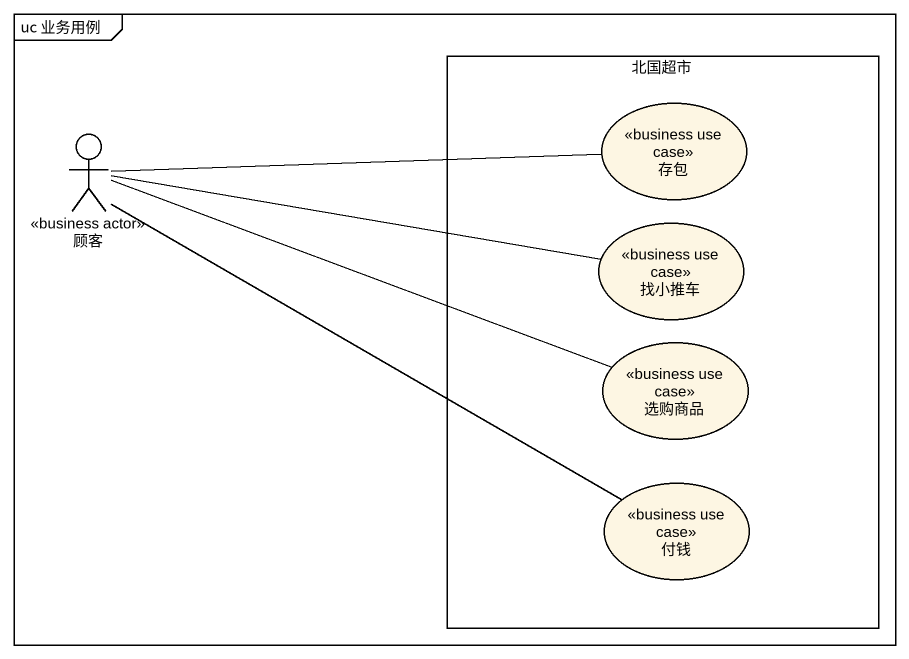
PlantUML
@startuml
mainframe uc 业务用例
rectangle 北国超市 {
  usecase 存包 <<business use case>>
  usecase 找小推车 <<business use case>>
  usecase 选购商品 <<business use case>>
  usecase 付钱 <<business use case>>
}
actor 顾客 <<business actor>>
顾客 -right- 存包
顾客 -right- 找小推车
顾客 -right- 选购商品
顾客 -right- 付钱
@enduml
